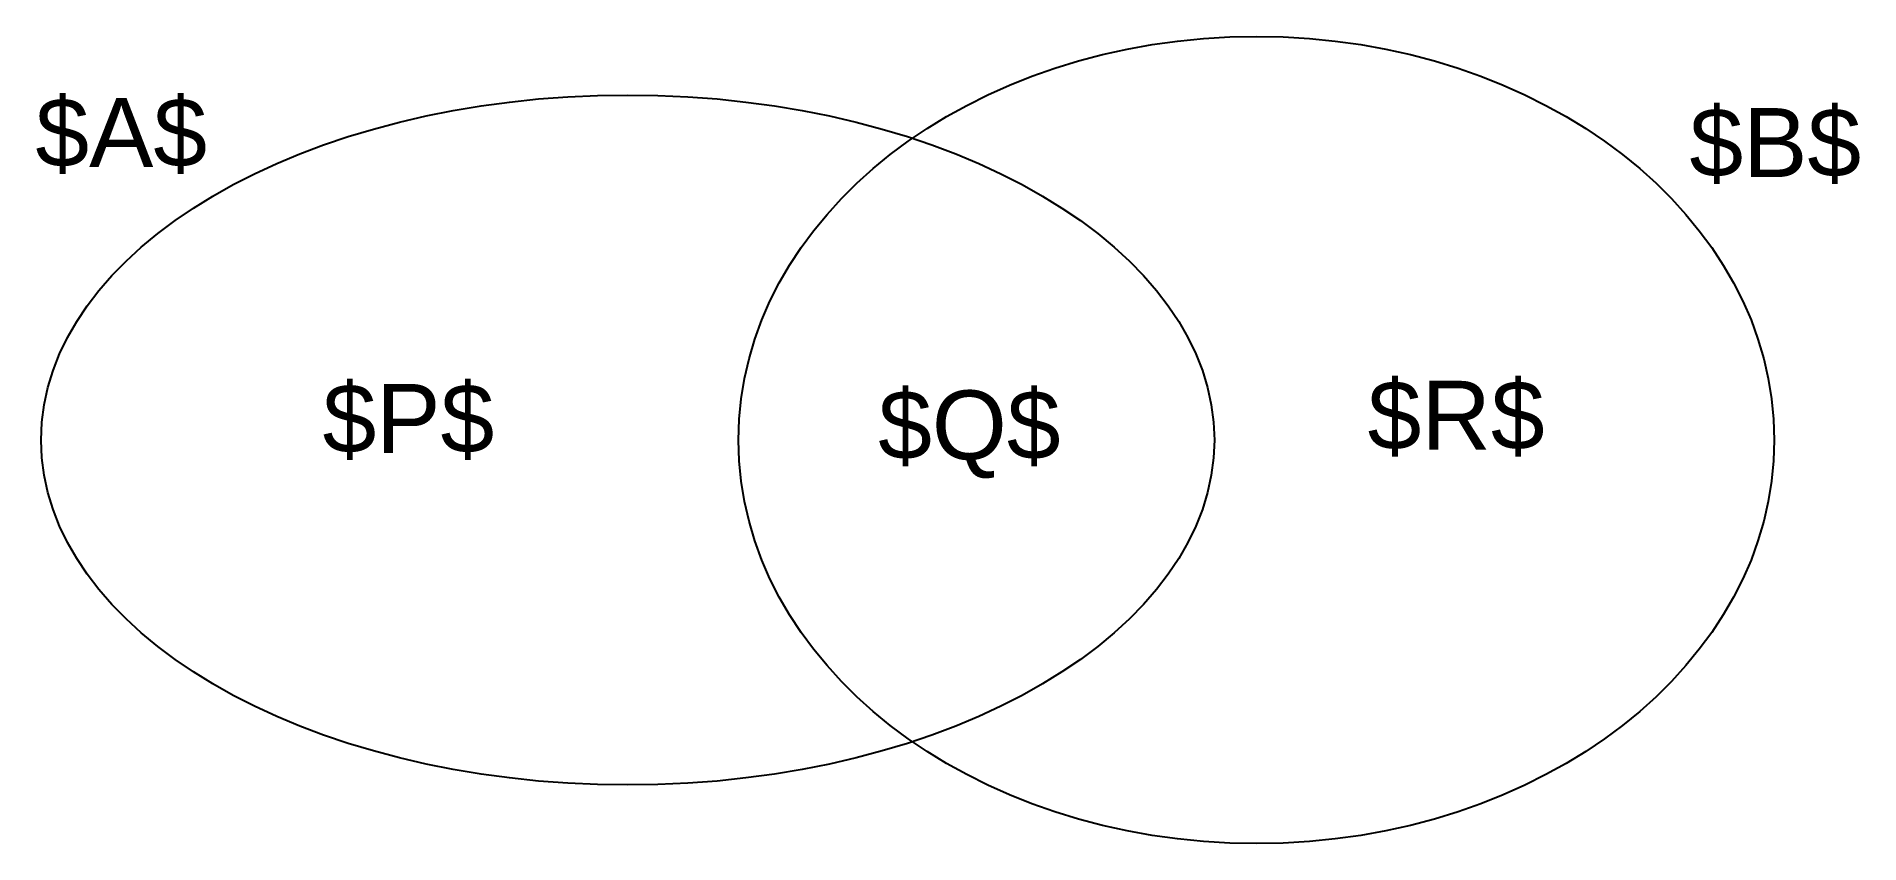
# Model space of a CAD drawing. Header units: inches. Extents: x 29 to 557, y 533 to 767.
import ezdxf
from ezdxf.enums import TextEntityAlignment as Align

# ---------------------------------------------------------------- set-up
doc = ezdxf.new("R2010")
doc.units = ezdxf.units.IN
doc.header["$MEASUREMENT"] = 0
doc.styles.get("Standard").update_dxf_attribs({"font": 'arial.ttf'})

msp = doc.modelspace()

# ---------------------------------------------------------------- linework, layer by layer
for centre, major_axis, ratio in [((382.09, 650), (149.99, 0), 0.779889), ((200, 650), (169.9, 0), 0.588583)]:
    msp.add_ellipse(centre, major_axis=major_axis, ratio=ratio)

# ---------------------------------------------------------------- texts
msp.add_text('$A$', height=20).set_placement((78.15, 723.11), align=Align.BOTTOM_RIGHT)
msp.add_text('$B$', height=20).set_placement((507.51, 720.22), align=Align.BOTTOM_LEFT)
for s, p in [('$P$', (136.47, 656.22)), ('$Q$', (298.94, 654.36)), ('$R$', (439.92, 657.16))]:
    msp.add_text(s, height=20).set_placement(p, align=Align.MIDDLE_CENTER)

doc.saveas('drawing.dxf')
